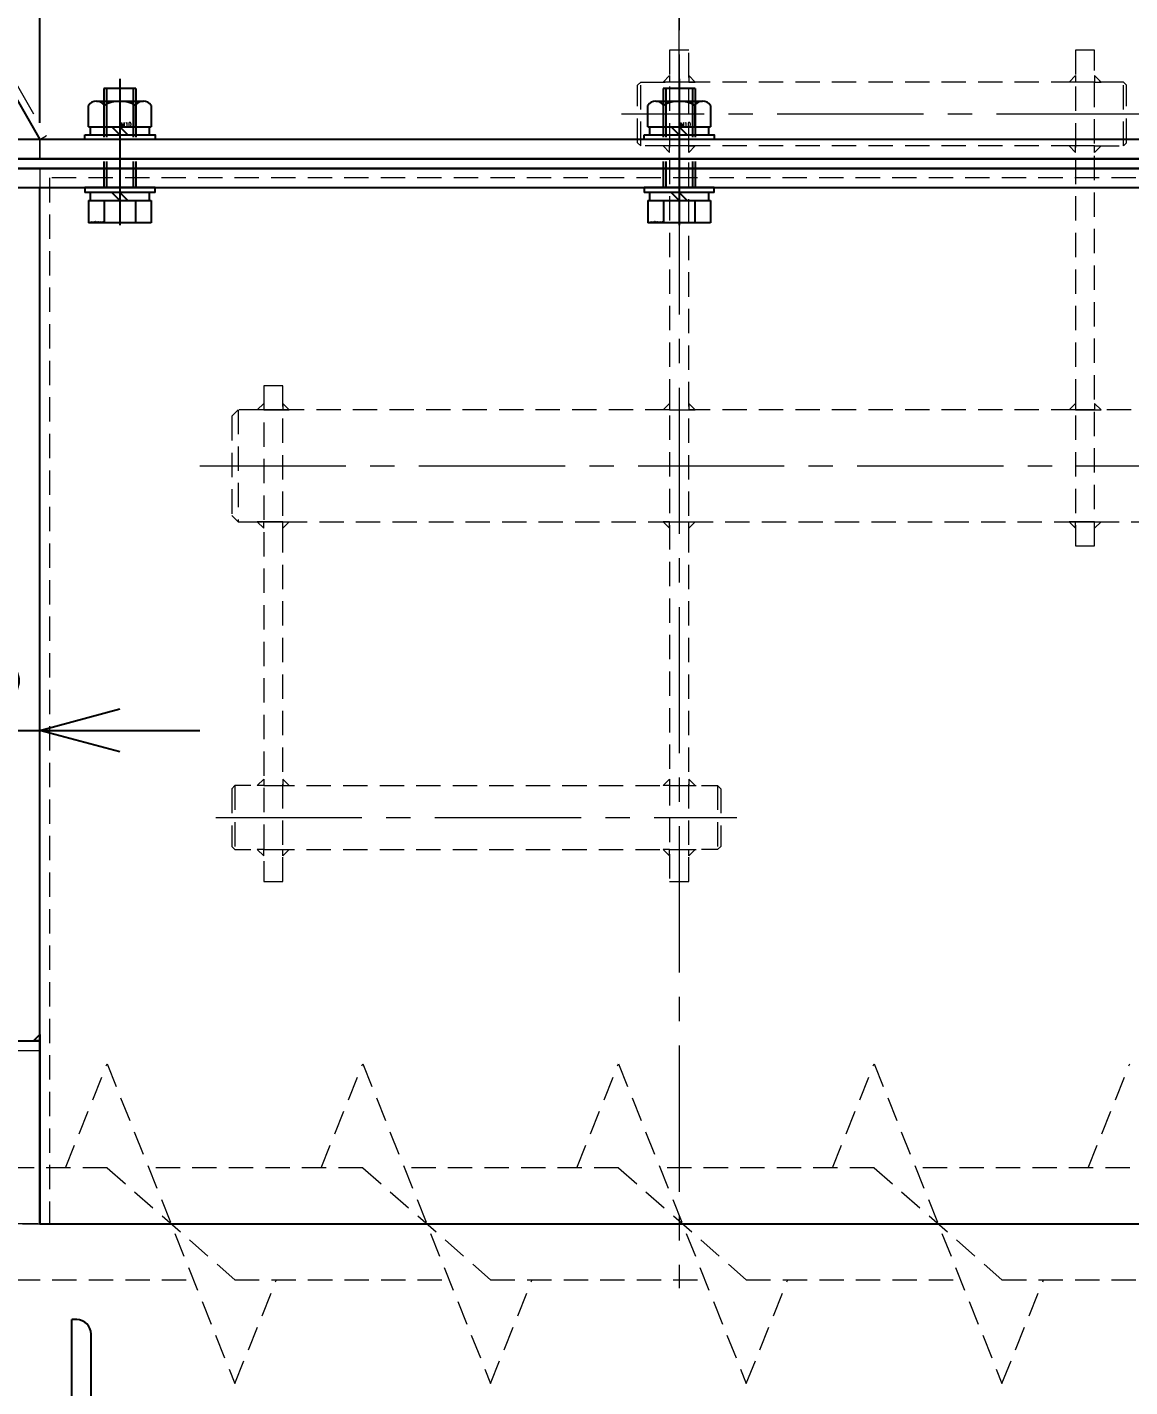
# Model space of a CAD drawing. Header units: millimetres. Extents: x 0 to 38884, y -3675 to 8056.
# Drawn here: x 25367.7 to 25712.7, y 1842.8 to 2267.9 of the extents above; entities that cross this region are included whole.
import ezdxf

# ---------------------------------------------------------------- set-up
doc = ezdxf.new("R2010")
doc.units = ezdxf.units.MM
doc.header["$LTSCALE"] = 2.4
doc.header["$PDMODE"] = 99
doc.header["$PDSIZE"] = 1
for name, pattern in [('CENTER2', [28.575, 19.05, -3.175, 3.175, -3.175]), ('HIDDEN', [9.525, 6.35, -3.175]), ('HIDDEN2', [4.7625, 3.175, -1.5875])]:
    doc.linetypes.add(name, pattern=pattern)
for name, color, linetype, lineweight in [('03_かくれ線', 6, 'HIDDEN2', 13), ('04_HIDDEN', 2, 'HIDDEN', 13), ('04_中心線', 1, 'CENTER2', 9), ('05_CENTER', 4, 'CENTER2', 13), ('08_DIM', 3, 'Continuous', 13)]:
    doc.layers.add(name, color=color, linetype=linetype, lineweight=lineweight)
doc.layers.add('10_DRAFT', color=8, linetype='Continuous', lineweight=0, plot=False)
doc.styles.add('KSS_TXT', font='txt.shx', dxfattribs={"bigfont": 'extfont2.shx'})
doc.styles.add('KSS_TXT_L', font='txt.shx', dxfattribs={"height": 3, "bigfont": 'extfont2.shx'})
doc.dimstyles.new('KSS_DIM', dxfattribs={"dimscale": 2, "dimtxt": 3, "dimasz": 2.5, "dimexe": 1.25, "dimexo": 0.625, "dimtad": 1, "dimdsep": 46, "dimtxsty": 'KSS_TXT', "dimblk": 'OPEN30', "dimcen": 0, "dimazin": 2, "dimtfac": 0.75, "dimtmove": 0, "dimatfit": 3, "dimldrblk": 'OPEN30', "dimfxl": 1.25, "dimtolj": 1, "dimarcsym": 0})

# ---------------------------------------------------------------- blocks, each defined once
blk = doc.blocks.new('_Open30')
at = {"color": 0, "linetype": 'ByBlock', "lineweight": -2}
for p, q in [((-1, 0.268), (0, 0)), ((0, 0), (-1, -0.268)), ((0, 0), (-1, 0))]:
    blk.add_line(p, q, dxfattribs=at)
blk = doc.blocks.new('*D1208')
at = {"layer": '08_DIM', "color": 0, "lineweight": -2, "transparency": 16777216}
for p, q in [((24986.71, 1923), (24986.71, 2813.38)), ((25571.71, 2794.63), (25571.71, 2813.38)), ((25546.71, 2800.88), (25011.71, 2800.88))]:
    blk.add_line(p, q, dxfattribs=at)
at = {"layer": 'Defpoints', "color": 0, "transparency": 16777216}
for p in [(24986.71, 2800.88), (25571.71, 2788.38), (24986.71, 1916.75)]:
    blk.add_point(p, dxfattribs=at)
at = {"layer": '08_DIM', "color": 0, "lineweight": -2, "transparency": 16777216, "xscale": 25, "yscale": 25, "zscale": 25, "rotation": 180}
blk.add_blockref('_Open30', (24986.71, 2800.88), dxfattribs=at)
at = {"layer": '08_DIM', "color": 0, "lineweight": -2, "transparency": 16777216, "xscale": 25, "yscale": 25, "zscale": 25}
blk.add_blockref('_Open30', (25571.71, 2800.88), dxfattribs=at)
at = {"layer": '08_DIM', "color": 0, "transparency": 16777216, "insert": (25279.21, 2822.13), "char_height": 30, "attachment_point": 5, "style": 'KSS_TXT'}
blk.add_mtext('\\A1;585', dxfattribs=at)
blk = doc.blocks.new('A$C3B4E21F9_1')
at = {"color": 0}
blk.add_line((-700, -600), (-6, -200), dxfattribs=at)
blk.add_lwpolyline([(0, -250), (0, 250), (-6, 250), (-6, -250)], close=True, dxfattribs=at)
blk.add_lwpolyline([(0, -250), (0, 250), (-6, 250), (-6, -250)], close=True, dxfattribs=at)
at = {"layer": '04_HIDDEN'}
for p in [(-700.62, -597.7), (-6, -200)]:
    blk.add_line(p, (-7.15, -198.01), dxfattribs=at)
blk.add_lwpolyline([(-6, -200), (0, -200)], close=True, dxfattribs=at)
at = {"layer": '05_CENTER'}
for p, q in [((-13.47, 0), (7.65, 0)), ((-13.47, -175), (7.65, -175))]:
    blk.add_line(p, q, dxfattribs=at)
blk.add_lwpolyline([(-1114.67, 0), (0, 0)], close=True, dxfattribs=at)
blk = doc.blocks.new('A$C1A3C2C0C_1_1_1')
at = {"color": 0, "linetype": 'CENTER2'}
blk.add_line((0, -34), (0, 14), dxfattribs=at)
at = {"color": 0}
for p, q in [((-9.81, 11), (9.81, 11)), ((-9.81, 4), (-9.81, 11)), ((-4.91, 4), (-4.91, 11)), ((4.91, 4), (4.91, 11)), ((9.81, 4), (9.81, 11)), ((-11, 1.5), (11, 1.5)), ((-11, 1.5), (-11, 0)), ((9.81, 4), (-9.81, 4)), ((-9.25, 4), (-9.25, 1.5)), ((0, 1.5), (-2.5, 4)), ((0, 4), (2.5, 1.5)), ((9.25, 1.5), (9.25, 4)), ((11, 0), (11, 1.5)), ((-11, 0), (11, 0))]:
    blk.add_line(p, q, dxfattribs=at)
at = {"color": 0, "linetype": 'HIDDEN'}
for p, q in [((-5, -31), (-5, 0)), ((-4.19, -31), (-4.19, 0)), ((4.19, -31), (4.19, 0)), ((5, -31), (5, 0)), ((-5, -31), (5, -31))]:
    blk.add_line(p, q, dxfattribs=at)
at = {"layer": '10_DRAFT', "style": 'KSS_TXT_L'}
blk.add_text('BT-M10x35L,SW,PW', height=0.3, dxfattribs=at).set_placement((5.1, 10.66))
blk = doc.blocks.new('M10Nza_1_1_1')
at = {"color": 0}
for p, q in [((-9.8, 4), (-9.8, 10.69)), ((-7.35, 12), (7.35, 12)), ((-4.9, 4), (-4.9, 10.69)), ((4.9, 10.69), (4.9, 4)), ((9.8, 10.69), (9.8, 4)), ((-9.8, 4), (9.8, 4)), ((-9.2, 1.5), (-9.2, 4)), ((0, 1.5), (-2.5, 4)), ((0, 4), (2.5, 1.5)), ((9.2, 4), (9.2, 1.5))]:
    blk.add_line(p, q, dxfattribs=at)
at = {"color": 0, "linetype": 'CENTER2'}
blk.add_line((0, 12), (0, 0), dxfattribs=at)
at = {"color": 0}
blk.add_lwpolyline([(-11, 1.5), (11, 1.5), (11, 0), (-11, 0)], close=True, dxfattribs=at)
for centre, radius, start, end in [((-7.35, 9.06), 2.94, 33.626, 146.374), ((0, 2.2), 9.8, 60, 120), ((7.35, 9.06), 2.94, 33.626, 146.374)]:
    blk.add_arc(centre, radius, start, end, dxfattribs=at)
at = {"layer": '10_DRAFT', "style": 'KSS_TXT'}
blk.add_text('M10', height=1.25, dxfattribs=at).set_placement((0.26, 4.12))
blk = doc.blocks.new('A$C74A21B1F_1')
at = {"color": 3}
blk.add_lwpolyline([(-250, 0), (250, 0), (250, 3), (-250, 3)], close=True, dxfattribs=at)
for name, p, rotation in [('A$C3B4E21F9_1', (0, 3), 270), ('A$C1A3C2C0C_1_1_1', (-175, -6), 180), ('A$C1A3C2C0C_1_1_1', (0, -6), 180)]:
    blk.add_blockref(name, p, dxfattribs=dict(rotation=rotation))
for p in [(-175, 9), (0, 9)]:
    blk.add_blockref('M10Nza_1_1_1', p)
blk = doc.blocks.new('*D1178')
at = {"layer": '08_DIM', "color": 0, "lineweight": -2, "transparency": 16777216}
for p, q in [((25371.71, 2238), (25371.71, 2333.6)), ((25771.71, 2238), (25771.71, 2333.6)), ((25396.71, 2321.1), (25746.71, 2321.1))]:
    blk.add_line(p, q, dxfattribs=at)
at = {"layer": 'Defpoints', "color": 0, "transparency": 16777216}
for p in [(25771.71, 2321.1), (25371.71, 2231.75), (25771.71, 2231.75)]:
    blk.add_point(p, dxfattribs=at)
at = {"layer": '08_DIM', "color": 0, "lineweight": -2, "transparency": 16777216, "xscale": 25, "yscale": 25, "zscale": 25, "rotation": 180}
blk.add_blockref('_Open30', (25371.71, 2321.1), dxfattribs=at)
at = {"layer": '08_DIM', "color": 0, "lineweight": -2, "transparency": 16777216, "xscale": 25, "yscale": 25, "zscale": 25}
blk.add_blockref('_Open30', (25771.71, 2321.1), dxfattribs=at)
at = {"layer": '08_DIM', "color": 0, "transparency": 16777216, "insert": (25571.71, 2342.35), "char_height": 30, "attachment_point": 5, "style": 'KSS_TXT'}
blk.add_mtext('\\A1;□400', dxfattribs=at)
blk = doc.blocks.new('*D1179')
at = {"layer": '08_DIM', "color": 0, "lineweight": -2, "transparency": 16777216}
for p, q in [((25571.71, 2794.63), (25571.71, 2813.38)), ((27641.71, 1909.79), (27641.71, 2813.38)), ((25596.71, 2800.88), (27616.71, 2800.88))]:
    blk.add_line(p, q, dxfattribs=at)
at = {"layer": 'Defpoints', "color": 0, "transparency": 16777216}
for p in [(27641.71, 2800.88), (25571.71, 2788.38), (27641.71, 1903.54)]:
    blk.add_point(p, dxfattribs=at)
at = {"layer": '08_DIM', "color": 0, "lineweight": -2, "transparency": 16777216, "xscale": 25, "yscale": 25, "zscale": 25, "rotation": 180}
blk.add_blockref('_Open30', (25571.71, 2800.88), dxfattribs=at)
at = {"layer": '08_DIM', "color": 0, "lineweight": -2, "transparency": 16777216, "xscale": 25, "yscale": 25, "zscale": 25}
blk.add_blockref('_Open30', (27641.71, 2800.88), dxfattribs=at)
at = {"layer": '08_DIM', "color": 0, "transparency": 16777216, "insert": (26606.71, 2822.13), "char_height": 30, "attachment_point": 5, "style": 'KSS_TXT'}
blk.add_mtext('\\A1;2070', dxfattribs=at)
blk = doc.blocks.new('*D1218')
at = {"layer": '08_DIM', "color": 0, "lineweight": -2, "transparency": 16777216}
blk.add_arc((26171.71, 2926.75), 218.87, 186.5482, 233.494, dxfattribs=at)
at = {"layer": 'Defpoints', "color": 0, "transparency": 16777216}
for p in [(24971.71, 2926.75), (26171.71, 2926.75), (26171.71, 2926.75), (25966.06, 2851.84), (25771.71, 2232.75)]:
    blk.add_point(p, dxfattribs=at)
at = {"layer": '08_DIM', "color": 0, "lineweight": -2, "transparency": 16777216, "xscale": 25, "yscale": 25, "zscale": 25}
for p, rotation in [((25952.85, 2926.75), 93.27408702957806), ((26062.42, 2737.13), 326.7681031539855)]:
    blk.add_blockref('_Open30', p, dxfattribs=dict(at, rotation=rotation))
at = {"layer": '08_DIM', "color": 0, "transparency": 16777216, "insert": (26000.61, 2827.88), "char_height": 30, "attachment_point": 5, "rotation": 300.0211, "style": 'KSS_TXT'}
blk.add_mtext('\\A1;60°', dxfattribs=at)
blk = doc.blocks.new('A$C5B70685D_1')
at = {"color": 0}
for p, q in [((1.5, 50), (0, 50)), ((0, 0), (0, 50)), ((6, 12.5), (6, 45.5)), ((45.5, 6), (12.5, 6)), ((0, 0), (50, 0)), ((50, 1.5), (50, 0))]:
    blk.add_line(p, q, dxfattribs=at)
for centre, radius, start, end in [((1.5, 45.5), 4.5, 0, 90), ((12.5, 12.5), 6.5, 180, 270), ((45.5, 1.5), 4.5, 0, 90)]:
    blk.add_arc(centre, radius, start, end, dxfattribs=at)
blk = doc.blocks.new('*D1282')
at = {"layer": '08_DIM', "color": 0, "lineweight": -2, "transparency": 16777216}
for p, q in [((25315.71, 2010), (25315.71, 2060.51)), ((25371.71, 2010), (25371.71, 2060.51)), ((25290.71, 2048.01), (25265.71, 2048.01)), ((25315.71, 2048.01), (25371.71, 2048.01)), ((25396.71, 2048.01), (25421.71, 2048.01))]:
    blk.add_line(p, q, dxfattribs=at)
at = {"layer": 'Defpoints', "color": 0, "transparency": 16777216}
for p in [(25371.71, 2048.01), (25315.71, 2003.75), (25371.71, 2003.75)]:
    blk.add_point(p, dxfattribs=at)
at = {"layer": '08_DIM', "color": 0, "lineweight": -2, "transparency": 16777216, "xscale": 25, "yscale": 25, "zscale": 25}
blk.add_blockref('_Open30', (25315.71, 2048.01), dxfattribs=at)
at = {"layer": '08_DIM', "color": 0, "lineweight": -2, "transparency": 16777216, "xscale": 25, "yscale": 25, "zscale": 25, "rotation": 180}
blk.add_blockref('_Open30', (25371.71, 2048.01), dxfattribs=at)
at = {"layer": '08_DIM', "color": 0, "transparency": 16777216, "insert": (25343.19, 2069.26), "char_height": 30, "attachment_point": 5, "style": 'KSS_TXT'}
blk.add_mtext('\\A1;56', dxfattribs=at)

msp = doc.modelspace()

# ---------------------------------------------------------------- linework, layer by layer
at = {"color": 0}
for p, q in [((25371.7122, 1893.7505), (25371.7122, 2217.7505)), ((25315.7122, 1950.9005), (25371.7122, 1950.9005)), ((25371.7122, 1893.7505), (25771.7122, 1893.7505))]:
    msp.add_line(p, q, dxfattribs=at)
msp.add_lwpolyline([(25321.7122, 2217.7505), (25821.7122, 2217.7505), (25821.7122, 2223.7505), (25321.7122, 2223.7505)], close=True, dxfattribs=at)
at = {"color": 3}
msp.add_lwpolyline([(25371.7122, 1950.9005), (25369.7122, 1950.9005), (25369.7122, 1950.9005), (25371.7122, 1952.9005)], close=True, dxfattribs=at)
msp.add_lwpolyline([(25371.7122, 1950.9005), (25371.7122, 1893.7505), (25771.7122, 1893.7505), (25771.7122, 1950.9005)])
at = {"layer": '03_かくれ線'}
for p, q in [((25558.7122, 2249.7505), (25559.7122, 2250.7505)), ((25558.7122, 2231.7505), (25558.7122, 2249.7505)), ((25559.7122, 2230.7505), (25559.7122, 2250.7505)), ((25559.7122, 2250.7505), (25568.7121, 2250.7505)), ((25695.7122, 2250.7505), (25574.7121, 2250.7504)), ((25710.7122, 2250.7505), (25701.7122, 2250.7505)), ((25710.7122, 2230.7505), (25710.7122, 2250.7505)), ((25711.7122, 2249.7505), (25710.7122, 2250.7505)), ((25711.7122, 2231.7505), (25711.7122, 2249.7505)), ((25559.7122, 2230.7505), (25558.7122, 2231.7505)), ((25568.712, 2230.7505), (25559.7122, 2230.7505)), ((25695.7122, 2230.7505), (25574.712, 2230.7504)), ((25701.7122, 2230.7505), (25710.7122, 2230.7505)), ((25710.7122, 2230.7505), (25711.7122, 2231.7505)), ((25371.7122, 2223.7505), (25371.7122, 2217.7505)), ((25771.7122, 2220.7505), (25371.7122, 2220.7505)), ((25371.7122, 2220.7505), (25371.7122, 2217.7505)), ((25374.7122, 2220.7505), (25374.7122, 1893.7505)), ((25433.7122, 2148.2505), (25433.7122, 2113.2505)), ((25447.7122, 2148.2505), (25441.7122, 2148.2505)), ((25441.7122, 2148.2505), (25447.7122, 2148.2505)), ((25568.7104, 2148.2505), (25574.7104, 2148.2505)), ((25695.7122, 2148.2505), (25701.7122, 2148.2505)), ((25701.7122, 2148.2505), (25695.7122, 2148.2505)), ((25447.7122, 2113.2505), (25441.7122, 2113.2505)), ((25441.7122, 2113.2505), (25447.7122, 2113.2505)), ((25568.7104, 2113.2505), (25574.7104, 2113.2505)), ((25695.7122, 2113.2505), (25701.7122, 2113.2505)), ((25701.7122, 2113.2505), (25695.7122, 2113.2505)), ((25432.7122, 2030.7505), (25431.7122, 2029.7505)), ((25431.7122, 2029.7505), (25431.7122, 2011.7505)), ((25437.7122, 2030.7505), (25432.7122, 2030.7505)), ((25432.7122, 2030.7505), (25432.7122, 2010.7505)), ((25443.7122, 2030.7505), (25579.7122, 2030.7505)), ((25578.7105, 2030.7505), (25583.7105, 2030.7505)), ((25583.7105, 2030.7505), (25584.7105, 2029.7505)), ((25583.7105, 2030.7505), (25583.7105, 2010.7505)), ((25584.7105, 2029.7505), (25584.7105, 2011.7505)), ((25431.7122, 2011.7505), (25432.7122, 2010.7505)), ((25584.7105, 2011.7505), (25583.7105, 2010.7505)), ((25432.7122, 2010.7505), (25437.7122, 2010.7505)), ((25443.7122, 2010.7505), (25579.7122, 2010.7505)), ((25583.7105, 2010.7505), (25578.7105, 2010.7505)), ((25306.7122, 1947.9005), (25371.7122, 1947.9005)), ((25379.7145, 1911.2508), (25392.7144, 1943.7505)), ((25392.7144, 1943.7505), (25432.7145, 1843.7505)), ((25459.7145, 1911.2505), (25472.7145, 1943.7505)), ((25472.7145, 1943.7505), (25512.7145, 1843.7505)), ((25539.7145, 1911.2505), (25552.7145, 1943.7505)), ((25552.7145, 1943.7505), (25592.7146, 1843.7505)), ((25619.7146, 1911.2505), (25632.7146, 1943.7505)), ((25632.7146, 1943.7505), (25672.7147, 1843.7505)), ((25699.7148, 1911.2508), (25712.7147, 1943.7505)), ((25392.7144, 1911.2509), (25248.7522, 1911.2509)), ((25392.7144, 1911.2509), (25432.7144, 1876.2507)), ((25472.7145, 1911.2511), (25512.7145, 1876.2509)), ((25552.7145, 1911.2509), (25592.7145, 1876.2507)), ((25632.7146, 1911.2508), (25672.7146, 1876.2505)), ((25432.7145, 1843.7505), (25445.7145, 1876.2505)), ((25512.7145, 1843.7505), (25525.7145, 1876.2505)), ((25592.7146, 1843.7505), (25605.7146, 1876.2505)), ((25672.7147, 1843.7505), (25685.7148, 1876.2507))]:
    msp.add_line(p, q, dxfattribs=at)
for points in [[(25574.7104, 2000.7505), (25574.7122, 2260.7505), (25568.7122, 2260.7505), (25568.7104, 2000.7505)], [(25695.7122, 2260.7505), (25695.7122, 2105.7505), (25701.7122, 2105.7505), (25701.7122, 2260.7505)], [(25568.7121, 2250.7505), (25566.7121, 2250.7505), (25566.7121, 2250.7505), (25568.7121, 2252.7505)], [(25568.7121, 2250.7505), (25566.7121, 2250.7505), (25566.7121, 2250.7505), (25568.7121, 2252.7505)], [(25574.7121, 2250.7505), (25576.7121, 2250.7505), (25576.7121, 2250.7505), (25574.7121, 2252.7505)], [(25695.7122, 2250.7505), (25693.7122, 2250.7505), (25693.7122, 2250.7505), (25695.7122, 2252.7505)], [(25701.7122, 2250.7505), (25703.7122, 2250.7505), (25703.7122, 2250.7505), (25701.7122, 2252.7505)], [(25568.7121, 2230.7505), (25566.7121, 2230.7505), (25566.7121, 2230.7505), (25568.7121, 2228.7505)], [(25568.7121, 2230.7505), (25566.7121, 2230.7505), (25566.7121, 2230.7505), (25568.7121, 2228.7505)], [(25574.7121, 2230.7505), (25576.7121, 2230.7505), (25576.7121, 2230.7505), (25574.7121, 2228.7505)], [(25695.7122, 2230.7505), (25693.7122, 2230.7505), (25693.7122, 2230.7505), (25695.7122, 2228.7505)], [(25701.7122, 2230.7505), (25703.7122, 2230.7505), (25703.7122, 2230.7505), (25701.7122, 2228.7505)], [(25447.7122, 2000.7505), (25447.7122, 2155.7505), (25441.7122, 2155.7505), (25441.7122, 2000.7505)], [(25441.7122, 2148.2505), (25439.7122, 2148.2505), (25439.7122, 2148.2505), (25441.7122, 2150.2505)], [(25447.7122, 2148.2505), (25449.7122, 2148.2505), (25449.7122, 2148.2505), (25447.7122, 2150.2505)], [(25568.7104, 2148.2505), (25566.7104, 2148.2505), (25566.7104, 2148.2505), (25568.7104, 2150.2505)], [(25574.7104, 2148.2505), (25576.7104, 2148.2505), (25576.7104, 2148.2505), (25574.7104, 2150.2505)], [(25695.7122, 2148.2505), (25693.7122, 2148.2505), (25693.7122, 2148.2505), (25695.7122, 2150.2505)], [(25701.7122, 2148.2505), (25703.7122, 2148.2505), (25703.7122, 2148.2505), (25701.7122, 2150.2505)], [(25441.7122, 2113.2505), (25439.7122, 2113.2505), (25439.7122, 2113.2505), (25441.7122, 2111.2505)], [(25447.7122, 2113.2505), (25449.7122, 2113.2505), (25449.7122, 2113.2505), (25447.7122, 2111.2505)], [(25568.7104, 2113.2505), (25566.7104, 2113.2505), (25566.7104, 2113.2505), (25568.7104, 2111.2505)], [(25574.7104, 2113.2505), (25576.7104, 2113.2505), (25576.7104, 2113.2505), (25574.7104, 2111.2505)], [(25695.7122, 2113.2505), (25693.7122, 2113.2505), (25693.7122, 2113.2505), (25695.7122, 2111.2505)], [(25701.7122, 2113.2505), (25703.7122, 2113.2505), (25703.7122, 2113.2505), (25701.7122, 2111.2505)], [(25441.7122, 2030.7505), (25439.7122, 2030.7505), (25439.7122, 2030.7505), (25441.7122, 2032.7505)], [(25447.7122, 2030.7505), (25449.7122, 2030.7505), (25449.7122, 2030.7505), (25447.7122, 2032.7505)], [(25568.7104, 2030.7505), (25566.7104, 2030.7505), (25566.7104, 2030.7505), (25568.7104, 2032.7505)], [(25574.7104, 2030.7505), (25576.7104, 2030.7505), (25576.7104, 2030.7505), (25574.7104, 2032.7505)], [(25441.7122, 2010.7505), (25439.7122, 2010.7505), (25439.7122, 2010.7505), (25441.7122, 2008.7505)], [(25447.7122, 2010.7505), (25449.7122, 2010.7505), (25449.7122, 2010.7505), (25447.7122, 2008.7505)], [(25568.7104, 2010.7505), (25566.7104, 2010.7505), (25566.7104, 2010.7505), (25568.7104, 2008.7505)], [(25574.7104, 2010.7505), (25576.7104, 2010.7505), (25576.7104, 2010.7505), (25574.7104, 2008.7505)]]:
    msp.add_lwpolyline(points, close=True, dxfattribs=at)
for points in [[(25574.7121, 2250.7505), (25568.7121, 2250.7505)], [(25701.7122, 2250.7505), (25695.7122, 2250.7505)], [(25574.7121, 2230.7505), (25568.7121, 2230.7505)], [(25701.7122, 2230.7505), (25695.7122, 2230.7505)], [(25441.7122, 2148.2505), (25433.7122, 2148.2505), (25431.7122, 2146.2505), (25431.7122, 2115.2505), (25433.7122, 2113.2505), (25441.7122, 2113.2505)], [(25568.7114, 2148.2497), (25447.7122, 2148.2505)], [(25695.7122, 2148.2505), (25574.7114, 2148.2505)], [(25781.7104, 2148.2505), (25701.7122, 2148.2505)], [(25447.7122, 2113.2505), (25568.7112, 2113.2497)], [(25574.7112, 2113.2505), (25695.7122, 2113.2505)], [(25701.7122, 2113.2505), (25781.7104, 2113.2505)], [(25441.7122, 2030.7505), (25447.7122, 2030.7505)], [(25568.7104, 2030.7505), (25574.7104, 2030.7505)], [(25441.7122, 2010.7505), (25447.7122, 2010.7505)], [(25568.7104, 2010.7505), (25574.7104, 2010.7505)], [(25472.7144, 1911.2508), (25405.7143, 1911.2508)], [(25552.7144, 1911.2508), (25485.7144, 1911.2508)], [(25632.7145, 1911.2508), (25565.7145, 1911.2508)], [(25712.7146, 1911.2508), (25645.7146, 1911.2508)], [(25352.7143, 1876.2505), (25419.7144, 1876.2505)], [(25432.7144, 1876.2507), (25499.7145, 1876.2505)], [(25512.7145, 1876.2505), (25579.7146, 1876.2505)], [(25592.7146, 1876.2505), (25659.7147, 1876.2505)], [(25672.7144, 1876.2507), (25739.7148, 1876.2505)]]:
    msp.add_lwpolyline(points, dxfattribs=at)
at = {"layer": '04_中心線'}
for p, q in [((25716.7122, 2240.7505), (25553.7122, 2240.7505)), ((25396.7122, 2231.2181), (25396.7122, 2210.0968)), ((25571.7122, 2231.2181), (25571.7122, 2211.0968)), ((25571.7122, 2223.7505), (25571.7122, 1873.5981)), ((25421.7122, 2130.7505), (25896.7104, 2130.7505)), ((25426.7122, 2020.7505), (25589.7105, 2020.7505)), ((26468.2977, 1893.7505), (24987.7144, 1893.7505)), ((25297.6747, 1893.7505), (26481.4333, 1893.7505))]:
    msp.add_line(p, q, dxfattribs=at)

# ---------------------------------------------------------------- block references
for name, p in [('A$C74A21B1F_1', (25571.7122, 2223.7505)), ('A$C5B70685D_1', (25381.7122, 1813.7505))]:
    msp.add_blockref(name, p)

# ---------------------------------------------------------------- dimensions: what is measured, and where the dimension line sits
at = {"layer": '08_DIM', "color": 1}
dim = msp.add_angular_dim_2l(base=(25966.0636, 2851.8434), line1=((24971.7122, 2926.7505), (26171.7122, 2926.7505)), line2=((26171.7122, 2926.7505), (25771.7122, 2232.7505)), dimstyle='KSS_DIM', override={"dimscale": 10, "dimadec": 1}, dxfattribs=at)
dim.commit()
dim.dimension.update_dxf_attribs({"geometry": '*D1218', "text_midpoint": (26000.6079, 2827.8794)})
for base, p2, picture, middle in [((24986.7118, 2800.8771), (24986.7118, 1916.7505), '*D1208', (25279.212, 2822.1271)), ((27641.7122, 2800.8771), (27641.7122, 1903.5394), '*D1179', (26606.7122, 2822.1271))]:
    dim = msp.add_linear_dim(base=base, p1=(25571.7122, 2788.3771), p2=p2, dimstyle='KSS_DIM', override={"dimscale": 10, "dimarcsym": 1}, dxfattribs=at)
    dim.commit()
    dim.dimension.update_dxf_attribs({"geometry": picture, "text_midpoint": middle})
at = {"layer": '08_DIM'}
dim = msp.add_linear_dim(base=(25771.7122, 2321.1039), p1=(25371.7122, 2231.7505), p2=(25771.7122, 2231.7505), text='□<>', dimstyle='KSS_DIM', override={"dimscale": 10, "dimarcsym": 1}, dxfattribs=at)
dim.commit()
dim.dimension.update_dxf_attribs({"geometry": '*D1178', "text_midpoint": (25571.7122, 2342.3539)})
dim = msp.add_linear_dim(base=(25371.7122, 2048.0085), p1=(25315.7122, 2003.7505), p2=(25371.7122, 2003.7505), dimstyle='KSS_DIM', override={"dimscale": 10, "dimtmove": 2, "dimarcsym": 1}, dxfattribs=at)
dim.commit()
dim.dimension.update_dxf_attribs({"geometry": '*D1282', "text_midpoint": (25343.1862, 2069.2585), "dimtype": 160})

doc.saveas('drawing.dxf')
